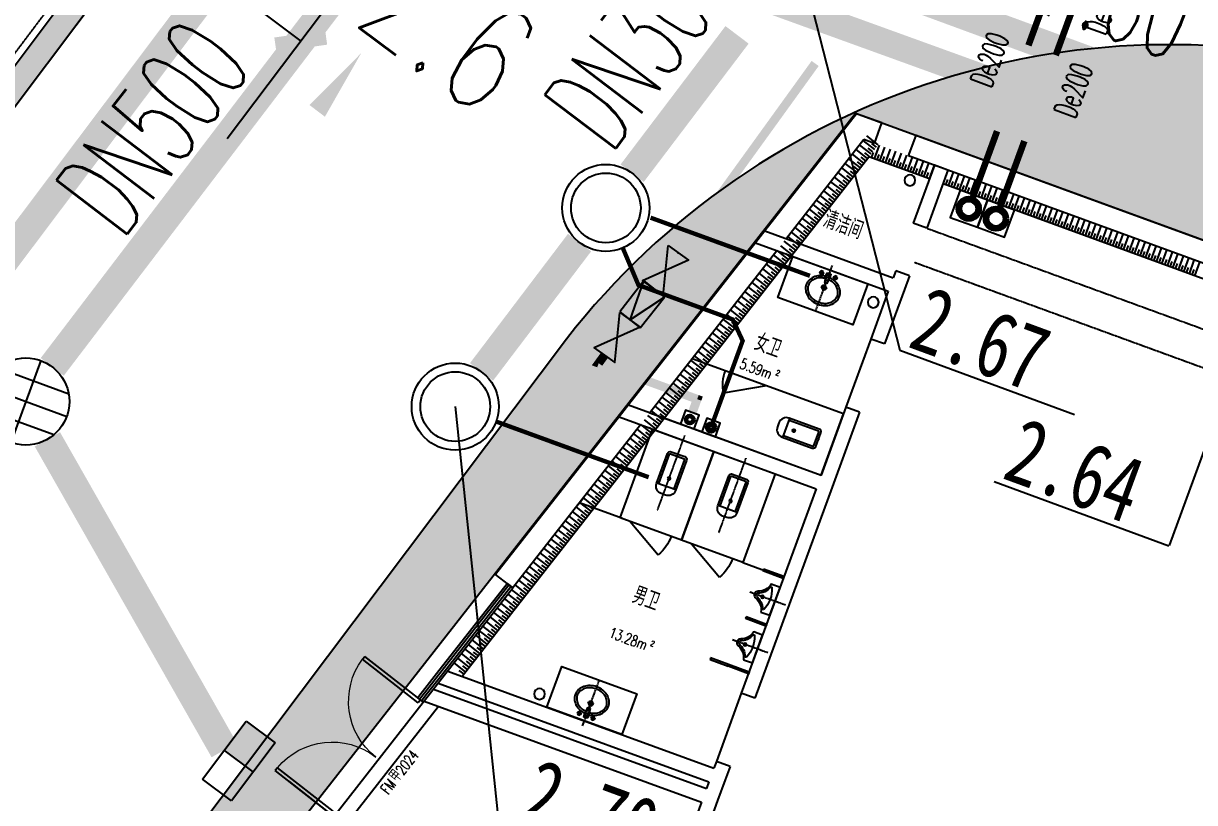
# Model space of a CAD drawing. Extents: x -111898 to 889894, y -2 to 1194865.
# Drawn here: x 507336 to 523471, y 862792 to 873535 of the extents above; entities that cross this region are included whole.
import ezdxf

# ---------------------------------------------------------------- set-up
doc = ezdxf.new("R2010")
doc.units = 0
doc.header["$LTSCALE"] = 10
doc.header["$MEASUREMENT"] = 0
for name, pattern in [('10平面$0$10平面$1$DOTE', [2.42, 2, -0.2, 0.02, -0.2]), ('10平面$0$DASH', [0.35, 0.25, -0.1]), ('10平面$0$DOTE', [2.42, 2, -0.2, 0.02, -0.2]), ('10平面$1$DOTE', [2.42, 2, -0.2, 0.02, -0.2]), ('DASH', [0.35, 0.25, -0.1])]:
    doc.linetypes.add(name, pattern=pattern)
doc.layers.get('Defpoints').update_dxf_attribs({"color": 210})
for name, color, linetype in [('0-WALL', 252, 'Continuous'), ('1-单体污水', 50, 'Continuous'), ('10平面$0$10平面$0$WINDOW_TEXT', 7, 'Continuous'), ('10平面$0$10平面$1$A-AXIS-DOTE', 14, '10平面$0$10平面$1$DOTE'), ('10平面$0$99平面图例外参$0$A-HATCH-2', 251, 'Continuous'), ('10平面$0$A-AXIS-DOTE', 8, '10平面$0$DOTE'), ('10平面$0$A-LIN-V', 9, 'Continuous'), ('10平面$0$A-WC', 223, 'Continuous'), ('10平面$1$A-AXIS-DOTE', 14, '10平面$1$DOTE'), ('DIM_雨水', 4, 'Continuous'), ('FM_ZF给水', 3, 'Continuous'), ('GPS-ZF废水', 31, 'Continuous'), ('Gps-ZF雨水', 4, 'TG_Y'), ('TEXT_污水', 2, 'Continuous'), ('TEXT_雨水', 4, 'Continuous'), ('TWT_雨水口', 4, 'Continuous'), ('WALL', 252, 'Continuous'), ('WELL_污水', 2, 'Continuous'), ('WELL_雨水', 4, 'Continuous'), ('污水标高', 2, 'Continuous')]:
    doc.layers.add(name, color=color, linetype=linetype)
for name, color, linetype, lineweight in [('GPS-ZF污水', 2, 'TG_W', 60), ('GPS-ZF消防', 1, 'TG_X', 60), ('GPS-ZF给水', 3, 'TG_J', 60), ('LG-ZF污水', 2, 'Continuous', 60), ('LG-ZF给水', 3, 'Continuous', 60), ('LG-ZF雨水', 4, 'Continuous', 60)]:
    doc.layers.add(name, color=color, linetype=linetype, lineweight=lineweight)
doc.styles.add('-宋体', font='', dxfattribs={"width": 0.75})
doc.styles.add('10平面$0$10平面$0$_TCH_WINDOW', font='SIMPLEX', dxfattribs={"height": 3.5, "bigfont": 'GBCBIG'})
doc.styles.add('10平面$0$_TCH_SPACE', font='SIMPLEX', dxfattribs={"height": 5, "bigfont": 'GBCBIG'})
doc.styles.add('_TCH_DIM_T3', font='SIMPLEX', dxfattribs={"width": 0.705882, "bigfont": 'GBCBIG'})
doc.styles.add('_TWT_PIPEDN', font='SIMPLEX', dxfattribs={"width": 0.6, "height": 3, "bigfont": 'HZTXT'})
doc.styles.add('TG_LINETYPE', font='SIMPLEX', dxfattribs={"width": 0.8, "height": 3.5, "bigfont": 'HZTXT'})
doc.styles.get('-宋体').set_extended_font_data('SimSun')
doc.linetypes.add('TG_J', pattern='A,2,-0.3,["J",TG_LINETYPE,S=0.1,R=0,X=-0.23,Y=-0.15],0', length=2.3)
doc.linetypes.add('TG_W', pattern='A,2,-0.3,["W",TG_LINETYPE,S=0.1,R=0,X=-0.23,Y=-0.15],0', length=2.3)
doc.linetypes.add('TG_WX', pattern='A,3,-0.6,["WX",TG_LINETYPE,S=0.1,R=0,X=-0.52,Y=-0.15],0', length=3.6)
doc.linetypes.add('TG_X', pattern='A,5,-0.3,["X",TG_LINETYPE,S=0.1,R=0,X=-0.23,Y=-0.15],0', length=5.3)
doc.linetypes.add('TG_Y', pattern='A,2,-0.3,["Y",TG_LINETYPE,S=0.1,R=0,X=-0.25,Y=-0.15],0', length=2.3)
doc.dimstyles.new('_TCH_ARCH&&500', dxfattribs={"dimtxt": 1487.5, "dimasz": 500, "dimexe": 500, "dimexo": 500, "dimgap": 631.25, "dimtad": 1, "dimdec": 1, "dimlfac": 0.001, "dimzin": 0, "dimdsep": 46, "dimtxsty": '_TCH_DIM_T3', "dimblk": 'ARCHTICK', "dimcen": 0.09, "dimclrt": 7, "dimazin": 2, "dimtfac": 1, "dimtdec": 1, "dimtix": 1, "dimtmove": 2, "dimatfit": 3, "dimfxl": 0, "dimtolj": 1, "dimtzin": 0, "dimarcsym": 0})

# ---------------------------------------------------------------- blocks, each defined once
blk = doc.blocks.new('10平面$0$厕卫')
at = {"layer": '10平面$0$A-AXIS-DOTE', "linetype": '10平面$0$DASH'}
blk.add_line((50, -823), (50, 272), dxfattribs=at)
at = {"layer": '10平面$0$A-WC'}
for p, q in [((-60, -40), (-60, -470)), ((150, -30), (-50, -30)), ((160, -470), (160, -40)), ((190, -470), (-90, -470)), ((350, -1097), (-170, -1397))]:
    blk.add_line(p, q, dxfattribs=at)
blk.add_lwpolyline([(-400, 203), (-400, -1097), (500, -1097), (500, 203)], close=True, dxfattribs=at)
blk.add_lwpolyline([(190, -40, 0.414214), (150, 0), (-50, 0, 0.414214), (-90, -40), (-90, -480, 0.414214), (20, -590), (80, -590, 0.414214), (190, -480)], format="xyb", close=True, dxfattribs=at)
blk.add_circle((50, -359), 20, dxfattribs=at)
for centre, radius, start, end in [((-50, -40), 10, 90, 180), ((150, -40), 10, 0, 90), ((350, -1097), 600, 180, 209.9999)]:
    blk.add_arc(centre, radius, start, end, dxfattribs=at)
for p in [(50, 0), (50, -359)]:
    blk.add_point(p, dxfattribs=at)
blk = doc.blocks.new('10平面$0$$lvtry$00000224')
at = {"color": 0}
for p, q in [((-363, 0), (-363, -300)), ((-338, 0), (-363, 0)), ((-338, 0), (-338, -300)), ((337, 0), (337, -300)), ((362, 0), (337, 0)), ((362, 0), (362, -300)), ((-338, -300), (-363, -300)), ((362, -300), (337, -300))]:
    blk.add_line(p, q, dxfattribs=at)
at = {"color": 0, "elevation": 0}
blk.add_lwpolyline([(-205, -131), (-205, 0), (205, 0), (205, -131, 0.268068), (51, -263, -0.317765), (0, -300, -0.317765), (-51, -263, 0.268068)], format="xyb", close=True, dxfattribs=at)
at = {"color": 0}
blk.add_circle((0, -182, 0), 20, dxfattribs=at)
for centre, radius, start, end in [((-152, -115, 0), 10, 114.1084, 248.1394), ((5, -466, 0), 395, 66.6675, 114.1084), ((-243, -341, 0), 233, 19.2639, 68.1394), ((243, -341, 0), 233, 110.4941, 160.7361), ((158, -113, 0), 10, 290.4941, 66.6675), ((0, -256, 0), 24, 199.2639, 269.4998), ((0, -256, 0), 24, 270.5002, 340.7361)]:
    blk.add_arc(centre, radius, start, end, dxfattribs=at)
blk.add_point((0, -182, 0), dxfattribs=at)
at = {"layer": '10平面$1$A-AXIS-DOTE'}
blk.add_lwpolyline([(0, 153), (0, -367)], dxfattribs=at)
blk = doc.blocks.new('10平面$0$小便器')
at = {"layer": '10平面$0$A-WC', "xscale": -1, "rotation": 89.99999999999999}
blk.add_blockref('10平面$0$$lvtry$00000224', (2044606, 1695654), dxfattribs=at)
blk = doc.blocks.new('10平面$0$45345')
at = {"layer": '10平面$0$A-WC'}
h = blk.add_hatch(dxfattribs=at)
h.set_pattern_fill('ANSI31', color=256, scale=10)
h.set_pattern_definition([(30, (40598742844.535, 3385776346.45), (-7.9375, 13.74815), [])])
edge = h.paths.add_edge_path()
edge.add_arc((40598742441.347763, 3385774511.717568), 50, 0, 360)
blk.add_circle((40598742441.347763, 3385774511.717568), 50, dxfattribs=at)
blk = doc.blocks.new('10平面$0$343243')
at = {"layer": '10平面$0$10平面$1$A-AXIS-DOTE'}
blk.add_lwpolyline([(-137039, 783550), (-137039, 784210)], dxfattribs=at)
at = {"layer": '10平面$0$A-WC'}
for p, q in [((-137084, 783875), (-136994, 783875)), ((-137071, 783707), (-137056, 783814)), ((-137064, 783668), (-137056, 783814)), ((-137056, 783814), (-137022, 783814)), ((-137056, 783804), (-137022, 783804)), ((-137039, 783830), (-137039, 783920)), ((-137014, 783668), (-137022, 783814)), ((-137008, 783707), (-137022, 783814)), ((-137176, 783694), (-137103, 783694)), ((-137139, 783657), (-137139, 783731)), ((-137064, 783668), (-137071, 783707)), ((-137064, 783668), (-137014, 783668)), ((-137063, 783687), (-137015, 783687)), ((-137014, 783668), (-137008, 783707)), ((-136976, 783694), (-136903, 783694)), ((-136939, 783657), (-136939, 783731))]:
    blk.add_line(p, q, dxfattribs=at)
for points in [[(-137069, 783721, -0.055034), (-137132, 783735, -0.088849), (-137208, 783776, -0.104988), (-137263, 783843, -0.12017), (-137282, 783920, -0.12017), (-137263, 783997, -0.104988), (-137208, 784064, -0.088849), (-137132, 784105, -0.080052), (-137039, 784120, -0.080052)], [(-137065, 783751, -0.056066), (-137123, 783763, -0.088849), (-137190, 783800, -0.104988), (-137237, 783857, -0.12017), (-137252, 783920, -0.12017), (-137237, 783983, -0.104988), (-137190, 784040, -0.088849), (-137123, 784077, -0.080052), (-137039, 784090, -0.080052)], [(-137039, 784120, -0.080052), (-136946, 784105, -0.088849), (-136870, 784064, -0.104988), (-136815, 783997, -0.12017), (-136796, 783920, -0.12017), (-136815, 783843, -0.104988), (-136870, 783776, -0.088849), (-136946, 783735, -0.055034), (-137010, 783721, -0.080052)], [(-137039, 784090, -0.080052), (-136956, 784077, -0.088849), (-136889, 784040, -0.104988), (-136842, 783983, -0.12017), (-136826, 783920, -0.12017), (-136842, 783857, -0.104988), (-136889, 783800, -0.088849), (-136956, 783763, -0.056066), (-137014, 783751, -0.080052)]]:
    blk.add_lwpolyline(points, format="xyb", dxfattribs=at)
for centre, radius in [((-137039, 783875), 30), ((-137039, 783875), 20), ((-137139, 783694), 25), ((-137139, 783694), 15), ((-136939, 783694), 25), ((-136939, 783694), 15)]:
    blk.add_circle(centre, radius, dxfattribs=at)
for centre, start, end in [((-137040, 783695), 80.5252, 279.4748), ((-137038, 783695), 260.5252, 99.4748)]:
    blk.add_arc(centre, 7.19, start, end, dxfattribs=at)
blk = doc.blocks.new('10平面$0$10平面$0$$DorLib2D$00000002')
for p, q in [((-0.5, 0), (-0.5, 0.4875)), ((-0.475, 0.4875), (-0.5, 0.4875)), ((-0.475, 0), (-0.475, 0.4875)), ((0.475, 0), (0.475, 0.4875)), ((0.475, 0.4875), (0.5, 0.4875)), ((0.5, 0), (0.5, 0.4875)), ((-0.5, 0), (-0.475, 0)), ((0.5, 0), (0.475, 0))]:
    blk.add_line(p, q)
at = {"lineweight": 13}
for centre, start, end in [((-0.4875, 0), 0, 88.53072), ((0.4875, 0), 91.46928, 180)]:
    blk.add_arc(centre, 0.4875, start, end, dxfattribs=at)
blk = doc.blocks.new('10平面$0$99平面图例外参$0$$LinePat$填挖边坡')
at = {"color": 0}
for p, q in [((0, 0), (0, -1500)), ((300, 0), (300, -600))]:
    blk.add_line(p, q, dxfattribs=at)
at = {"layer": 'Defpoints', "color": 0}
blk.add_point((600, 0), dxfattribs=at)
blk = doc.blocks.new('$TWTSYS$00000376')
for radius in [0.5, 0.4]:
    blk.add_circle((0, 0, 0), radius)
blk = doc.blocks.new('$VALVE$00000295')
blk.add_lwpolyline([(-125.2, 72.3), (-125.2, -72.3), (125.2, 72.3), (125.2, -72.3), (-125.2, 72.3)])
for p in [(-125.2, 0), (125.2, 0)]:
    blk.add_point(p)
blk = doc.blocks.new('$VALVE$00000752')
for p, q in [((-112.5, 75), (112.5, 75)), ((112.5, 75), (112.5, -75)), ((112.5, -75), (-112.5, -75))]:
    blk.add_line(p, q)
blk.add_lwpolyline([(-112.5, -75), (112.5, 0), (-112.5, 75)], close=True)
for p in [(-112.5, 0), (112.5, 0)]:
    blk.add_point(p)
blk.add_solid([(-112.5, 75), (112.5, 0), (-112.5, -75)])
blk = doc.blocks.new('_ArchTick')
at = {"color": 0, "linetype": 'ByBlock', "const_width": 0.4}
blk.add_lwpolyline([(-0.5, -0.5), (0.5, 0.5)], dxfattribs=at)
blk = doc.blocks.new('*D8432')
at = {"layer": 'Defpoints', "color": 0, "transparency": 16777216}
for p in [(511157, 873291), (507761, 873112), (509845, 871546)]:
    blk.add_point(p, dxfattribs=at)
at = {"layer": '污水标高', "color": 0, "lineweight": -2, "transparency": 16777216}
for p, q in [((508061, 873512), (509373, 875257)), ((509073, 874858), (511157, 873291)), ((510145, 871946), (511457, 873691))]:
    blk.add_line(p, q, dxfattribs=at)
at = {"layer": '污水标高', "color": 0, "lineweight": -2, "transparency": 16777216, "xscale": 500, "yscale": 500, "zscale": 500}
for p, rotation in [((509073, 874858), 143.0697200222536), ((511157, 873291), 323.0697200222536)]:
    blk.add_blockref('_ArchTick', p, dxfattribs=dict(at, rotation=rotation))
at = {"layer": '污水标高', "color": 7, "transparency": 16777216, "insert": (513202, 873474), "char_height": 1487.5, "attachment_point": 5, "rotation": 323.0697, "style": '_TCH_DIM_T3'}
blk.add_mtext('\\A1;2.6', dxfattribs=at)
blk = doc.blocks.new('$TwtSys$00000424')
for p, q in [((-500, 250), (500, 250)), ((-500, -250), (-500, 250)), ((0, -250), (0, 250)), ((500, 250), (500, -250)), ((500, -250), (-500, -250))]:
    blk.add_line(p, q)
blk.add_solid([(0, 250), (500, 250), (0, -250), (500, -250)])
blk = doc.blocks.new('$TWTSYS$00000375')
for p, q in [((0, 0.5, 0), (0, -0.5, 0)), ((0.433, 0.25, 0), (-0.433, 0.25, 0)), ((-0.5, 0, 0), (0.5, 0, 0)), ((0.433, -0.25, 0), (-0.433, -0.25, 0))]:
    blk.add_line(p, q)
blk.add_circle((0, 0, 0), 0.5)

msp = doc.modelspace()

# ---------------------------------------------------------------- hatches: boundary and pattern name
at = {"layer": '0-WALL'}
h = msp.add_hatch(dxfattribs=at)
h.set_pattern_fill('草坪或沼泽', color=8, scale=400, angle=-0.200257)
h.set_pattern_definition([(359.79974, (-824318.4, 704905.5), (1605.5824, 1594.398), [240, -48, 64, -48, 240, -960]), (359.79974, (-824398.3, 704953.8), (1605.5824, 1594.398), [160, -120, 240, -120, 160, -800]), (359.79974, (-823836, 705591.9), (1605.5824, 1594.398), [200, -80, 200, -1120]), (359.79974, (-824634.9, 705914.7), (1605.5824, 1594.398), [80, -160, 80, -1280]), (89.79974, (-824474.9, 705914.1), (-1594.398, 1605.5824), [144, -1456]), (89.79974, (-823998.3, 704952.4), (-1594.398, 1605.5824), [160, -1440]), (89.79974, (-823596, 705591), (-1594.398, 1605.5824), [160, -1440]), (44.79974, (-823790.3, 704935.7), (5.5922, 1599.9902), [160, -2102.7417]), (134.79974, (-824206.3, 704937.2), (-1599.9902, 5.5922), [160, -2102.7417]), (63.23469, (-823838.3, 704943.9), (5.5922, 1599.99023), [160, -3417.7088]), (75.7635, (-823918.27, 704952.15), (5.59221, 1599.99023), [160, -6436.969]), (75.7635, (-823516.03, 705590.75), (5.59221, 1599.99023), [128, -6468.969]), (75.7635, (-824442.9, 705914), (5.59221, 1599.99023), [112, -6484.969]), (103.835987, (-824078.27, 704952.7), (5.59221, 1599.99023), [160, -6436.969]), (103.835987, (-823676.03, 705591.3), (5.59221, 1599.99023), [128, -6468.969]), (103.835987, (-824506.9, 705914.2), (5.59221, 1599.99023), [112, -6484.969]), (116.364795, (-824158.3, 704945), (5.5922, 1599.99023), [160, -3417.7069])])
edge = h.paths.add_edge_path()
edge.add_line((741503.08, 933538.38), (741712.87, 934018.57))
edge.add_line((741712.87, 934018.57), (745060.96, 941812.89))
edge.add_line((745060.96, 941812.89), (766890.86, 1001849.76))
edge.add_line((766890.86, 1001849.76), (760346.98, 1016169.02))
edge.add_line((760346.98, 1016169.02), (737579.78, 1026362.54))
edge.add_line((737579.78, 1026362.54), (720756.11, 1037729.77))
edge.add_line((720756.11, 1037729.77), (653654.65, 1067773.01))
edge.add_line((653654.65, 1067773.01), (467795.25, 820503.81))
edge.add_line((467795.25, 820503.81), (468143.58, 820404.89))
edge.add_line((468143.58, 820404.89), (647181.92, 1058601.18))
edge.add_line((647181.92, 1058601.18), (648464.56, 1058132.56))
edge.add_line((648464.56, 1058132.56), (650350.23, 1063296.8))
edge.add_line((650350.23, 1063296.8), (720796.15, 1037558.69))
edge.add_line((720796.15, 1037558.69), (718909.6, 1032395.07))
edge.add_line((718909.6, 1032395.07), (725484.49, 1029992.9))
edge.add_line((725484.49, 1029992.9), (726513.26, 1032808.65))
edge.add_line((726513.26, 1032808.65), (729331.07, 1031779.14))
edge.add_line((729331.07, 1031779.14), (728302.36, 1028963.46))
edge.add_line((728302.36, 1028963.46), (747084.56, 1022101.19))
edge.add_line((747084.56, 1022101.19), (755217.14, 1018452.95))
edge.add_arc((743028.5, 1006160.87), 17310.64, -14.619994, 45.242091, ccw=False)
edge.add_line((759778.64, 1001791.54), (760685.99, 1001458.08))
edge.add_line((760685.99, 1001458.08), (765094.65, 999847.31))
edge.add_line((765094.65, 999847.31), (740941.69, 933744.02))
edge.add_line((740941.69, 933744.02), (741503.08, 933538.38))
h = msp.add_hatch(dxfattribs=at)
h.set_pattern_fill('草坪或沼泽', color=8, scale=400, angle=-0.200257)
h.set_pattern_definition([(359.79974, (-824318.4, 704905.5), (1605.5824, 1594.398), [240, -48, 64, -48, 240, -960]), (359.79974, (-824398.3, 704953.8), (1605.5824, 1594.398), [160, -120, 240, -120, 160, -800]), (359.79974, (-823836, 705591.9), (1605.5824, 1594.398), [200, -80, 200, -1120]), (359.79974, (-824634.9, 705914.7), (1605.5824, 1594.398), [80, -160, 80, -1280]), (89.79974, (-824474.9, 705914.1), (-1594.398, 1605.5824), [144, -1456]), (89.79974, (-823998.3, 704952.4), (-1594.398, 1605.5824), [160, -1440]), (89.79974, (-823596, 705591), (-1594.398, 1605.5824), [160, -1440]), (44.79974, (-823790.3, 704935.7), (5.5922, 1599.9902), [160, -2102.7417]), (134.79974, (-824206.3, 704937.2), (-1599.9902, 5.5922), [160, -2102.7417]), (63.23469, (-823838.3, 704943.9), (5.5922, 1599.99023), [160, -3417.7088]), (75.7635, (-823918.27, 704952.15), (5.59221, 1599.99023), [160, -6436.969]), (75.7635, (-823516.03, 705590.75), (5.59221, 1599.99023), [128, -6468.969]), (75.7635, (-824442.9, 705914), (5.59221, 1599.99023), [112, -6484.969]), (103.835987, (-824078.27, 704952.7), (5.59221, 1599.99023), [160, -6436.969]), (103.835987, (-823676.03, 705591.3), (5.59221, 1599.99023), [128, -6468.969]), (103.835987, (-824506.9, 705914.2), (5.59221, 1599.99023), [112, -6484.969]), (116.364795, (-824158.3, 704945), (5.5922, 1599.99023), [160, -3417.7069])])
edge = h.paths.add_edge_path()
edge.add_line((481602.82, 821580.08), (483786.52, 827556.92))
edge.add_line((483786.52, 827556.92), (518798.61, 872295.32))
edge.add_line((518798.61, 872295.32), (549575.85, 861050.56))
edge.add_arc((546758.03, 862080.06), 3000, -20.069895, 67.412854)
edge.add_line((547910.29, 864849.95), (526186.22, 872786.84))
edge.add_arc((523125.16, 862708.1), 10533.33, 73.105702, 142.068996)
edge.add_line((514816.98, 869183.07), (499440.78, 848728.63))
edge.add_line((499440.78, 848728.63), (479588.08, 822316.18))
edge.add_line((479588.08, 822316.18), (481602.82, 821580.08))
at = {"layer": '1-单体污水'}
for points in [[(515809.05, 869927.46), (515781.41, 869915.8), (515786.49, 869903.76)], [(515809.05, 869927.46), (515798.75, 869899.28), (515786.49, 869903.76)], [(517107.96, 869452.89), (517118.25, 869481.07), (517129.92, 869476.8)], [(517107.96, 869452.89), (517135.16, 869465.53), (517129.92, 869476.8)], [(517244.85, 869158.38), (517272.05, 869171.03), (517277.29, 869159.76)], [(517244.85, 869158.38), (517273.03, 869148.09), (517277.29, 869159.76)]]:
    msp.add_hatch(color=256, dxfattribs=at).paths.add_polyline_path(points)
at = {"layer": 'GPS-ZF给水'}
for points in [[(515261.55, 868849.91), (515212.89, 868885.02), (515166.51, 868820.75)], [(515261.55, 868849.91), (515240.95, 868793.55), (515166.51, 868820.75)], [(516618.8, 868354.02), (516639.39, 868410.38), (516695.74, 868389.79)], [(516618.8, 868354.02), (516675.15, 868333.43), (516695.74, 868389.79)]]:
    msp.add_hatch(color=256, dxfattribs=at).paths.add_polyline_path(points)

# ---------------------------------------------------------------- linework, layer by layer
at = {"layer": '0-WALL'}
for p, q in [((653654.65, 1067773.01), (467795.25, 820503.81)), ((468143.58, 820404.89), (647181.92, 1058601.18))]:
    msp.add_line(p, q, dxfattribs=at)
at = {"layer": '0-WALL', "linetype": 'DASH'}
msp.add_lwpolyline([(691169.23, 794306.34), (668734.97, 732903.21), (608210.59, 746793.26), (522935.58, 772029.4), (447513.25, 793685.43), (610827.31, 1010971.63), (619524.76, 1022410.95), (653622.57, 1067896.93), (720804.9, 1037817.49), (737628.57, 1026450.26), (755441.56, 1018474.88), (760422.26, 1016244.88), (766998.88, 1001853.99), (745065.93, 941822.97), (741509.38, 933544.93)], dxfattribs=at)
at = {"layer": '0-WALL'}
msp.add_lwpolyline([(481602.82, 821580.08), (483786.52, 827556.92), (518798.61, 872295.32), (549575.85, 861050.56, 0.40140327), (547910.29, 864849.95), (526186.22, 872786.84, 0.31033266), (514816.98, 869183.07), (499440.78, 848728.63), (479588.08, 822316.18)], format="xyb", close=True, dxfattribs=at)
at = {"layer": '1-单体污水', "const_width": 60}
for points in [[(518171.19, 870054.56), (515976.52, 870856.4)], [(515593.52, 870438.33), (515809.05, 869927.46)], [(515809.05, 869927.46), (517107.96, 869452.89)], [(517107.96, 869452.89), (517244.85, 869158.38)], [(516827.77, 868016.83), (517244.85, 869158.38)], [(515949.91, 867278.24), (513848.72, 868045.93)]]:
    msp.add_lwpolyline(points, dxfattribs=at)
at = {"layer": '10平面$0$A-LIN-V', "color": 8}
for p, q in [((513379, 864533.84), (518983.64, 871695.44)), ((519817.2, 871390.89), (518983.64, 871695.44)), ((532070.95, 866913.86), (520005.05, 871322.26))]:
    msp.add_line(p, q, dxfattribs=at)
at = {"layer": 'Defpoints', "color": 7}
for points in [[(520615.58, 871099.2), (520239.87, 871236.47), (520102.6, 870860.76), (520478.31, 870723.49)], [(520991.29, 870961.93), (520615.58, 871099.2), (520478.31, 870723.49), (520854.02, 870586.22)], [(516387.6, 868012.63), (516575.46, 867944), (516644.09, 868131.85), (516456.24, 868200.49)], [(516680.65, 867905.56), (516868.51, 867836.93), (516937.14, 868024.78), (516749.29, 868093.42)]]:
    msp.add_lwpolyline(points, close=True, dxfattribs=at)
at = {"layer": 'DIM_雨水'}
msp.add_lwpolyline([(510141.72, 870696.53, 0, 0, 0), (511989.12, 873124.52, 0, 266.67, 0), (511383.6, 872328.69, 0, 0, 0)], format="xyseb", dxfattribs=at)
at = {"layer": 'GPS-ZF废水', "const_width": 360}
msp.add_lwpolyline([(509281.05, 876874.55), (526312.36, 870703.31)], dxfattribs=at)
at = {"layer": 'GPS-ZF污水', "ltscale": 0.1, "const_width": 400}
for points in [[(518574.2, 874283.2), (524577.41, 872074.42)], [(515722.6, 871469.41), (517167.58, 873376.87)], [(513647.46, 868730.1), (514997.99, 870512.88)]]:
    msp.add_lwpolyline(points, dxfattribs=at)
at = {"layer": 'GPS-ZF消防', "linetype": 'TG_WX', "ltscale": 0.1, "const_width": 400}
msp.add_lwpolyline([(480552.68, 834979.92), (511073.01, 875584.48)], dxfattribs=at)
at = {"layer": 'GPS-ZF给水', "ltscale": 0.1, "const_width": 120}
for points in [[(518243.58, 872982.55), (516358.61, 870370.27)], [(516006.98, 869882.97), (515692.97, 869447.79)], [(515341.34, 868960.49), (515261.55, 868849.91)], [(515261.55, 868849.91), (516618.8, 868354.02)], [(516550.16, 868166.17), (516618.8, 868354.02)]]:
    msp.add_lwpolyline(points, dxfattribs=at)
at = {"layer": 'Gps-ZF雨水', "ltscale": 0.1}
for points, const_width in [([(507733.45, 868799.37), (512506.94, 875066.17)], 400), ([(521182.02, 873232.35), (521858.56, 875084.05)], 90), ([(521558.1, 873096.08), (522234.26, 874946.78)], 90), ([(520410.57, 871120.87), (520749.62, 872048.87)], 90), ([(520786.28, 870983.6), (521125.7, 871912.6)], 90), ([(510102.59, 863515.85), (507666.44, 867800.48)], 400)]:
    msp.add_lwpolyline(points, dxfattribs=dict(at, const_width=const_width))
at = {"layer": 'LG-ZF污水'}
for radius in [55, 40]:
    msp.add_circle((516808.9, 867965.17), radius, dxfattribs=at)
at = {"layer": 'LG-ZF给水'}
msp.add_circle((516515.85, 868072.24), 50, dxfattribs=at)
at = {"layer": 'LG-ZF雨水'}
for centre, radius in [((520359.09, 870979.98), 150), ((520359.09, 870979.98), 120), ((520734.8, 870842.71), 150), ((520734.8, 870842.71), 120)]:
    msp.add_circle(centre, radius, dxfattribs=at)
at = {"layer": 'WALL', "color": 8}
for p, q in [((518813.87, 872289.8), (517550.37, 870675.3)), ((519163.64, 872162.01), (518813.87, 872289.8)), ((518915.73, 871933.19), (517846.61, 870567.07)), ((519060.69, 871880.22), (518915.73, 871933.19)), ((532950.74, 867124.75), (519633.28, 871990.42)), ((532566.01, 866945.92), (519530.33, 871708.64)), ((519885.82, 871578.7), (519594.12, 870780.32)), ((520073.67, 871510.07), (519885.82, 871578.7)), ((520073.67, 871510.07), (519781.97, 870711.68)), ((517550.37, 870675.3), (517420.78, 870509.72)), ((517550.37, 870675.3), (519319.58, 870028.9)), ((517420.78, 870509.72), (515671.37, 868274.32)), ((517420.78, 870509.72), (519250.95, 869841.05)), ((517717.02, 870401.48), (515967.61, 868166.08)), ((519353.9, 870122.83), (519319.58, 870028.9)), ((519541.75, 870054.19), (519473.12, 869866.34)), ((519250.95, 869841.05), (519010.73, 869183.56)), ((519473.12, 869866.34), (519198.58, 869114.92)), ((519010.73, 869183.56), (518667.55, 868244.28)), ((517566.4, 868540.14), (516975.38, 868436.67)), ((515671.37, 868274.32), (515541.78, 868108.73)), ((515671.37, 868274.32), (518324.38, 867305.01)), ((518667.55, 868244.28), (518324.38, 867305.01)), ((515541.78, 868108.73), (513841.82, 865936.52)), ((515541.78, 868108.73), (518255.75, 867117.16)), ((517799.25, 867827.15), (517895.19, 868089.74)), ((518288.46, 867914.11), (517884.9, 868061.56)), ((518855.41, 868175.65), (518477.92, 867142.45)), ((515838.02, 868000.5), (514078.07, 865751.63)), ((518225.93, 867713.84), (518294.42, 867901.29)), ((517809.55, 867855.32), (518213.11, 867707.88)), ((518255.75, 867117.16), (517226.23, 864299.34)), ((518477.92, 867142.45), (517414.08, 864230.7)), ((514975.45, 866898.29), (515048.32, 866991.41)), ((515589.39, 866707.28), (514995.71, 866924.19)), ((517246.06, 866102.01), (517809.62, 865896.1)), ((514078.07, 865751.63), (513841.82, 865936.52)), ((513027.96, 864572.06), (513999.32, 865813.26)), ((513054.21, 864551.52), (514025.57, 865792.71)), ((513080.46, 864530.98), (514051.82, 865772.17)), ((513999.32, 865813.26), (514078.07, 865751.63)), ((513106.71, 864510.43), (514078.07, 865751.63)), ((516797.07, 864767.55), (516795.35, 864762.85)), ((516795.35, 864762.85), (517043.11, 864672.33)), ((516800.5, 864776.94), (516797.07, 864767.55)), ((516803.93, 864786.33), (516800.5, 864776.94)), ((517051.69, 864695.81), (516803.93, 864786.33)), ((512833.58, 864323.68), (513027.96, 864572.06)), ((512859.83, 864303.14), (513054.21, 864551.52)), ((512886.09, 864282.6), (513080.46, 864530.98)), ((512912.34, 864262.05), (513106.71, 864510.43)), ((513181.51, 864606), (516848.74, 863266.14)), ((512766.7, 864238.23), (512833.58, 864323.68)), ((512987.13, 864357.62), (516745.79, 862984.36)), ((513051.92, 864440.41), (516780.1, 863078.29)), ((511612.53, 862601.17), (512845.14, 864176.19)), ((512792.96, 864217.68), (512859.83, 864303.14)), ((512819.21, 864197.14), (512886.09, 864282.6)), ((512845.46, 864176.6), (512912.34, 864262.05)), ((512857.54, 864192.04), (516677.15, 862796.5)), ((517226.23, 864299.34), (516883.06, 863360.07)), ((511770.03, 862477.91), (513055.04, 864119.88)), ((516883.06, 863360.07), (516848.74, 863266.14)), ((517070.91, 863291.43), (517002.28, 863103.58)), ((510998.14, 863082.66), (511770.36, 862478.33)), ((516780.1, 863078.29), (516745.79, 862984.36)), ((517002.28, 863103.58), (516899.32, 862821.8)), ((516677.15, 862796.5), (508286.58, 839831.29)), ((516899.32, 862821.8), (508474.44, 839762.66))]:
    msp.add_line(p, q, dxfattribs=at)
at = {"layer": 'WALL', "color": 8, "linetype": '10平面$0$DASH'}
for p, q in [((519781.97, 870711.68), (669314.13, 816078.59)), ((519610.39, 870242.05), (669142.54, 815608.96))]:
    msp.add_line(p, q, dxfattribs=at)
at = {"layer": 'WALL', "color": 8}
for points in [[(519060.69, 871880.22), (519163.64, 872162.01)], [(519530.33, 871708.64), (519633.28, 871990.42)], [(519781.97, 870711.68), (519594.12, 870780.32)], [(517935.97, 870321.49), (518969.17, 869944), (518763.26, 869380.43), (517730.06, 869757.92), (517935.97, 870321.49)], [(519541.75, 870054.19), (519353.9, 870122.83)], [(519198.58, 869114.92), (519010.73, 869183.56)], [(518855.41, 868175.65), (518667.55, 868244.28)], [(515580.72, 863729.42), (514547.52, 864106.91), (514753.43, 864670.48), (515786.62, 864292.99), (515580.72, 863729.42)], [(512766.7, 864238.23), (512845.46, 864176.6)], [(517414.08, 864230.7), (517226.23, 864299.34)], [(517070.91, 863291.43), (516883.06, 863360.07)]]:
    msp.add_lwpolyline(points, dxfattribs=at)
msp.add_lwpolyline([(518633.24, 868150.36), (516550.75, 868911.21), (515967.61, 868166.08), (518324.38, 867305.01)], close=True, dxfattribs=at)
msp.add_lwpolyline([(518202.82, 867679.7, 0.41421356), (518254.11, 867703.54), (518322.6, 867890.99, 0.41421356), (518298.75, 867942.29), (517885.8, 868093.17, 0.41421356), (517744.73, 868027.6), (517724.29, 867971.65, 0.41421356), (517789.86, 867830.58)], format="xyb", close=True, dxfattribs=at)
msp.add_circle((517951.52, 867920.33), 20, dxfattribs=at)
for centre, radius, start, end in [((517566.4, 868540.14), 600, 159.929621, 189.92955), ((518285.03, 867904.72), 10, 339.929621, 69.929866), ((518216.54, 867717.27), 10, 249.929866, 339.929621)]:
    msp.add_arc(centre, radius, start, end, dxfattribs=at)
for p in [(517951.52, 867920.33), (518288.36, 867797.27)]:
    msp.add_point(p, dxfattribs=at)
at = {"layer": '污水标高', "color": 2}
for p, q in [((518011.11, 874490.38), (519410.09, 869028.05)), ((525140.5, 871867.24), (523119.73, 866336.34)), ((519410.09, 869028.05), (521818.48, 868141.92)), ((513285.16, 868251.83), (513877.57, 862571.05)), ((520709.34, 867217), (523117.74, 866330.87))]:
    msp.add_line(p, q, dxfattribs=at)

# ---------------------------------------------------------------- block references
at = {"layer": '10平面$0$99平面图例外参$0$A-HATCH-2', "color": 8, "yscale": 0.1333333333333333, "zscale": 0.1333333333333333}
for p, xscale, rotation in [((519063.79, 871797.86), 0.1336816803580045, 231.9534248527315), ((519113.22, 871861.03), 0.1336816803580045, 231.9534248527315), ((518964.93, 871671.53), 0.1336816803580045, 231.9534248527315), ((519014.36, 871734.7), 0.1336816803580045, 231.9534248527315), ((519059.42, 871667.76), 0.1344628163811462, 159.9297114336385), ((519135.2, 871640.07), 0.1344628163811462, 159.9297114336385), ((519210.97, 871612.39), 0.1344628163811462, 159.9297114336385), ((519286.75, 871584.7), 0.1344628163811462, 159.9297114336385), ((519362.53, 871557.01), 0.1344628163811462, 159.9297114336385), ((519438.31, 871529.33), 0.1344628163811462, 159.9297114336385), ((518816.63, 871482.04), 0.1336816803580045, 231.9534248527315), ((518866.06, 871545.2), 0.1336816803580045, 231.9534248527315), ((518915.49, 871608.37), 0.1336816803580045, 231.9534248527315), ((519514.09, 871501.64), 0.1344628163811462, 159.9297114336385), ((519589.87, 871473.95), 0.1344628163811462, 159.9297114336385), ((519665.64, 871446.27), 0.1344628163811462, 159.9297114336385), ((519741.42, 871418.58), 0.1344628163811462, 159.9297114336385), ((519817.2, 871390.89), 0.1344628163811462, 159.9297114336385), ((518668.33, 871292.54), 0.1336816803580045, 231.9534248527315), ((518717.76, 871355.71), 0.1336816803580045, 231.9534248527315), ((518767.19, 871418.87), 0.1336816803580045, 231.9534248527315), ((520080.47, 871294.71), 0.1338124999985388, 159.9297114336366), ((520155.88, 871267.15), 0.1338124999985388, 159.9297114336366), ((520231.29, 871239.6), 0.1338124999985388, 159.9297114336366), ((520306.7, 871212.05), 0.1338124999985388, 159.9297114336366), ((518569.46, 871166.21), 0.1336816803580045, 231.9534248527315), ((518618.9, 871229.38), 0.1336816803580045, 231.9534248527315), ((520382.11, 871184.5), 0.1338124999985388, 159.9297114336366), ((520457.53, 871156.94), 0.1338124999985388, 159.9297114336366), ((520532.94, 871129.39), 0.1338124999985388, 159.9297114336366), ((520608.35, 871101.84), 0.1338124999985388, 159.9297114336366), ((520683.76, 871074.29), 0.1338124999985388, 159.9297114336366), ((520759.17, 871046.73), 0.1338124999985388, 159.9297114336366), ((518421.16, 870976.71), 0.1336816803580045, 231.9534248527315), ((518470.6, 871039.88), 0.1336816803580045, 231.9534248527315), ((518520.03, 871103.04), 0.1336816803580045, 231.9534248527315), ((520834.58, 871019.18), 0.1338124999985388, 159.9297114336366), ((520910, 870991.63), 0.1338124999985388, 159.9297114336366), ((520985.41, 870964.08), 0.1338124999985388, 159.9297114336366), ((521060.82, 870936.52), 0.1338124999985388, 159.9297114336366), ((521136.23, 870908.97), 0.1338124999985388, 159.9297114336366), ((521211.64, 870881.42), 0.1338124999985388, 159.9297114336366), ((518322.3, 870850.38), 0.1336816803580045, 231.9534248527315), ((518371.73, 870913.55), 0.1336816803580045, 231.9534248527315), ((521287.06, 870853.87), 0.1338124999985388, 159.9297114336366), ((521362.47, 870826.31), 0.1338124999985388, 159.9297114336366), ((521437.88, 870798.76), 0.1338124999985388, 159.9297114336366), ((521513.29, 870771.21), 0.1338124999985388, 159.9297114336366), ((521588.7, 870743.66), 0.1338124999985388, 159.9297114336366), ((521664.11, 870716.11), 0.1338124999985388, 159.9297114336366), ((518174, 870660.89), 0.1336816803580045, 231.9534248527315), ((518223.43, 870724.05), 0.1336816803580045, 231.9534248527315), ((518272.86, 870787.22), 0.1336816803580045, 231.9534248527315), ((521739.53, 870688.55), 0.1338124999985388, 159.9297114336366), ((521814.94, 870661), 0.1338124999985388, 159.9297114336366), ((521890.35, 870633.45), 0.1338124999985388, 159.9297114336366), ((521965.76, 870605.9), 0.1338124999985388, 159.9297114336366), ((522041.17, 870578.34), 0.1338124999985388, 159.9297114336366), ((522116.59, 870550.79), 0.1338124999985388, 159.9297114336366), ((518075.13, 870534.56), 0.1336816803580045, 231.9534248527315), ((518124.57, 870597.72), 0.1336816803580045, 231.9534248527315), ((522192, 870523.24), 0.1338124999985388, 159.9297114336366), ((522267.41, 870495.69), 0.1338124999985388, 159.9297114336366), ((522342.82, 870468.13), 0.1338124999985388, 159.9297114336366), ((522418.23, 870440.58), 0.1338124999985388, 159.9297114336366), ((522493.65, 870413.03), 0.1338124999985388, 159.9297114336366), ((517926.83, 870345.06), 0.1336816803580045, 231.9534248527315), ((517976.27, 870408.23), 0.1336816803580045, 231.9534248527315), ((518025.7, 870471.39), 0.1336816803580045, 231.9534248527315), ((522569.06, 870385.48), 0.1338124999985388, 159.9297114336366), ((522644.47, 870357.92), 0.1338124999985388, 159.9297114336366), ((522719.88, 870330.37), 0.1338124999985388, 159.9297114336366), ((522795.29, 870302.82), 0.1338124999985388, 159.9297114336366), ((522870.7, 870275.27), 0.1338124999985388, 159.9297114336366), ((522946.12, 870247.71), 0.1338124999985388, 159.9297114336366), ((517827.97, 870218.73), 0.1336816803580045, 231.9534248527315), ((517877.4, 870281.89), 0.1336816803580045, 231.9534248527315), ((523021.53, 870220.16), 0.1338124999985388, 159.9297114336366), ((523096.94, 870192.61), 0.1338124999985388, 159.9297114336366), ((523172.35, 870165.06), 0.1338124999985388, 159.9297114336366), ((523247.76, 870137.5), 0.1338124999985388, 159.9297114336366), ((523323.18, 870109.95), 0.1338124999985388, 159.9297114336366), ((523398.59, 870082.4), 0.1338124999985388, 159.9297114336366), ((517679.67, 870029.23), 0.1336816803580045, 231.9534248527315), ((517729.1, 870092.4), 0.1336816803580045, 231.9534248527315), ((517778.54, 870155.56), 0.1336816803580045, 231.9534248527315), ((523474, 870054.85), 0.1338124999985388, 159.9297114336366), ((517531.37, 869839.74), 0.1336816803580045, 231.9534248527315), ((517580.8, 869902.9), 0.1336816803580045, 231.9534248527315), ((517630.24, 869966.07), 0.1336816803580045, 231.9534248527315), ((517432.5, 869713.41), 0.1336816803580045, 231.9534248527315), ((517481.94, 869776.57), 0.1336816803580045, 231.9534248527315), ((517284.21, 869523.91), 0.1336816803580045, 231.9534248527315), ((517333.64, 869587.08), 0.1336816803580045, 231.9534248527315), ((517383.07, 869650.24), 0.1336816803580045, 231.9534248527315), ((517185.34, 869397.58), 0.1336816803580045, 231.9534248527315), ((517234.77, 869460.74), 0.1336816803580045, 231.9534248527315), ((517037.04, 869208.08), 0.1336816803580045, 231.9534248527315), ((517086.47, 869271.25), 0.1336816803580045, 231.9534248527315), ((517135.91, 869334.41), 0.1336816803580045, 231.9534248527315), ((516938.17, 869081.75), 0.1336816803580045, 231.9534248527315), ((516987.61, 869144.92), 0.1336816803580045, 231.9534248527315), ((516789.88, 868892.26), 0.1336816803580045, 231.9534248527315), ((516839.31, 868955.42), 0.1336816803580045, 231.9534248527315), ((516888.74, 869018.59), 0.1336816803580045, 231.9534248527315), ((516691.01, 868765.92), 0.1336816803580045, 231.9534248527315), ((516740.44, 868829.09), 0.1336816803580045, 231.9534248527315), ((516542.71, 868576.43), 0.1336816803580045, 231.9534248527315), ((516592.14, 868639.59), 0.1336816803580045, 231.9534248527315), ((516641.58, 868702.76), 0.1336816803580045, 231.9534248527315), ((516394.41, 868386.93), 0.1336816803580045, 231.9534248527315), ((516443.85, 868450.1), 0.1336816803580045, 231.9534248527315), ((516493.28, 868513.26), 0.1336816803580045, 231.9534248527315), ((516295.55, 868260.6), 0.1336816803580045, 231.9534248527315), ((516344.98, 868323.77), 0.1336816803580045, 231.9534248527315), ((516147.25, 868071.11), 0.1336816803580045, 231.9534248527315), ((516196.68, 868134.27), 0.1336816803580045, 231.9534248527315), ((516246.11, 868197.44), 0.1336816803580045, 231.9534248527315), ((516048.38, 867944.77), 0.1336816803580045, 231.9534248527315), ((516097.81, 868007.94), 0.1336816803580045, 231.9534248527315), ((515900.08, 867755.28), 0.1336816803580045, 231.9534248527315), ((515949.52, 867818.44), 0.1336816803580045, 231.9534248527315), ((515998.95, 867881.61), 0.1336816803580045, 231.9534248527315), ((515801.22, 867628.95), 0.1336816803580045, 231.9534248527315), ((515850.65, 867692.11), 0.1336816803580045, 231.9534248527315), ((515652.92, 867439.45), 0.1336816803580045, 231.9534248527315), ((515702.35, 867502.62), 0.1336816803580045, 231.9534248527315), ((515751.78, 867565.78), 0.1336816803580045, 231.9534248527315), ((515554.05, 867313.12), 0.1336816803580045, 231.9534248527315), ((515603.48, 867376.29), 0.1336816803580045, 231.9534248527315), ((515405.75, 867123.62), 0.1336816803580045, 231.9534248527315), ((515455.19, 867186.79), 0.1336816803580045, 231.9534248527315), ((515504.62, 867249.96), 0.1336816803580045, 231.9534248527315), ((515257.45, 866934.13), 0.1336816803580045, 231.9534248527315), ((515306.89, 866997.29), 0.1336816803580045, 231.9534248527315), ((515356.32, 867060.46), 0.1336816803580045, 231.9534248527315), ((515158.59, 866807.8), 0.1336816803580045, 231.9534248527315), ((515208.02, 866870.96), 0.1336816803580045, 231.9534248527315), ((515010.29, 866618.3), 0.1336816803580045, 231.9534248527315), ((515059.72, 866681.47), 0.1336816803580045, 231.9534248527315), ((515109.16, 866744.63), 0.1336816803580045, 231.9534248527315), ((514911.42, 866491.97), 0.1336816803580045, 231.9534248527315), ((514960.86, 866555.14), 0.1336816803580045, 231.9534248527315), ((514763.12, 866302.47), 0.1336816803580045, 231.9534248527315), ((514812.56, 866365.64), 0.1336816803580045, 231.9534248527315), ((514861.99, 866428.81), 0.1336816803580045, 231.9534248527315), ((514664.26, 866176.14), 0.1336816803580045, 231.9534248527315), ((514713.69, 866239.31), 0.1336816803580045, 231.9534248527315), ((514515.96, 865986.65), 0.1336816803580045, 231.9534248527315), ((514565.39, 866049.81), 0.1336816803580045, 231.9534248527315), ((514614.83, 866112.98), 0.1336816803580045, 231.9534248527315), ((514417.09, 865860.32), 0.1336816803580045, 231.9534248527315), ((514466.53, 865923.48), 0.1336816803580045, 231.9534248527315), ((514268.79, 865670.82), 0.1336816803580045, 231.9534248527315), ((514318.23, 865733.99), 0.1336816803580045, 231.9534248527315), ((514367.66, 865797.15), 0.1336816803580045, 231.9534248527315), ((514120.5, 865481.32), 0.1336816803580045, 231.9534248527315), ((514169.93, 865544.49), 0.1336816803580045, 231.9534248527315), ((514219.36, 865607.65), 0.1336816803580045, 231.9534248527315), ((514021.63, 865354.99), 0.1336816803580045, 231.9534248527315), ((514071.06, 865418.16), 0.1336816803580045, 231.9534248527315), ((513873.33, 865165.5), 0.1336816803580045, 231.9534248527315), ((513922.76, 865228.66), 0.1336816803580045, 231.9534248527315), ((513972.2, 865291.83), 0.1336816803580045, 231.9534248527315), ((513774.47, 865039.17), 0.1336816803580045, 231.9534248527315), ((513823.9, 865102.33), 0.1336816803580045, 231.9534248527315), ((513626.17, 864849.67), 0.1336816803580045, 231.9534248527315), ((513675.6, 864912.84), 0.1336816803580045, 231.9534248527315), ((513725.03, 864976), 0.1336816803580045, 231.9534248527315), ((513527.3, 864723.34), 0.1336816803580045, 231.9534248527315), ((513576.73, 864786.5), 0.1336816803580045, 231.9534248527315), ((513428.43, 864597.01), 0.1336816803580045, 231.9534248527315), ((513477.87, 864660.17), 0.1336816803580045, 231.9534248527315)]:
    msp.add_blockref('10平面$0$99平面图例外参$0$$LinePat$填挖边坡', p, dxfattribs=dict(at, xscale=xscale, rotation=rotation))
at = {"layer": 'FM_ZF给水', "xscale": 2.4, "yscale": -2.4, "zscale": 2.4}
for name, p, rotation in [('$VALVE$00000295', (516182.8, 870126.62), 234.1864514994377), ('$VALVE$00000752', (515859.48, 869660.34), 231.9239456703795), ('$VALVE$00000295', (515517.15, 869204.14), 234.1864514994377)]:
    msp.add_blockref(name, p, dxfattribs=dict(at, rotation=rotation))
at = {"layer": 'TWT_雨水口', "rotation": 53.06993780917369}
msp.add_blockref('$TwtSys$00000424', (510302.43, 863365.64), dxfattribs=at)
at = {"layer": 'WALL', "xscale": -1.5, "yscale": 1.5, "zscale": 1.5, "rotation": 321.9534248527184}
for p in [(44828406191.18, -41530245060.22), (44828405686.99, -41530246742.37), (44828401088.82, -41530252142.33)]:
    msp.add_blockref('10平面$0$45345', p, dxfattribs=at)
at = {"layer": 'WALL', "xscale": -1}
for name, p, rotation in [('10平面$0$343243', (916086.65, 1559137.23), 159.929711434593), ('10平面$0$厕卫', (516401.55, 867578.73), 339.9297114345931), ('10平面$0$厕卫', (517246.89, 867269.88), 339.9297114345931), ('10平面$0$343243', (117430.04, 174913.68), 339.9297114345736)]:
    msp.add_blockref(name, p, dxfattribs=dict(at, rotation=rotation))
at = {"layer": 'WALL', "rotation": 159.9297114346053}
for p in [(3020033.46, 1756594.94), (3019793.24, 1755937.45)]:
    msp.add_blockref('10平面$0$小便器', p, dxfattribs=at)
at = {"layer": 'WALL', "color": 8}
ref = msp.add_blockref('10平面$0$10平面$0$$DorLib2D$00000002', (512189.78, 863419.9), dxfattribs=dict(at, xscale=-2000, yscale=2000, zscale=100, rotation=51.9534248527309))
ref.add_attrib('A0', 'FM', (512361.64, 862892.9), dxfattribs={"layer": '10平面$0$10平面$0$WINDOW_TEXT', "height": 148.75, "rotation": 51.953392, "style": '10平面$0$10平面$0$_TCH_WINDOW', "width": 0.705882})
ref.add_attrib('A1', '甲', (512491.07, 863058.28), dxfattribs={"layer": '10平面$0$10平面$0$WINDOW_TEXT', "height": 176.3, "rotation": 51.953392, "style": '10平面$0$10平面$0$_TCH_WINDOW'})
ref.add_attrib('A2', '2024', (512570.16, 863159.34), dxfattribs={"layer": '10平面$0$10平面$0$WINDOW_TEXT', "height": 148.75, "rotation": 51.953392, "style": '10平面$0$10平面$0$_TCH_WINDOW', "width": 0.705882})
at = {"layer": 'WELL_污水', "xscale": 1200, "yscale": 1200, "zscale": 1200, "rotation": 339.7997433390076}
for p in [(515360.3, 870991.14), (513285.16, 868251.83)]:
    msp.add_blockref('$TWTSYS$00000376', p, dxfattribs=at)
at = {"layer": 'WELL_雨水', "xscale": 1200, "yscale": 1200, "zscale": 1200, "rotation": 339.79974336667}
msp.add_blockref('$TWTSYS$00000375', (507369.88, 868322.06), dxfattribs=at)

# ---------------------------------------------------------------- texts
at = {"layer": 'TEXT_污水', "style": '_TWT_PIPEDN', "width": 0.557143}
for s, rotation, p in [('L=7.60', 339.799743, (520077.81, 874142.87)), ('DN300', 52.854635, (515425.02, 871718.31))]:
    msp.add_text(s, height=1225, rotation=rotation, dxfattribs=at).set_placement(p)
at = {"layer": 'TEXT_雨水', "style": '_TWT_PIPEDN', "width": 0.557143}
for s, height, rotation, p in [('De315', 315, 69.929712, (522242.8, 873356.48)), ('DN500', 1225, 52.703081, (508696.38, 870538.01)), ('De200', 315, 69.929712, (520668, 872632.66)), ('De200', 315, 69.929712, (521824.03, 872210.3))]:
    msp.add_text(s, height=height, rotation=rotation, dxfattribs=at).set_placement(p)
at = {"layer": 'WALL', "color": 8, "style": '10平面$0$_TCH_SPACE'}
for s, p in [('清洁间', (518335.18, 870734.57)), ('女卫', (517382.9, 869038.36)), ('男卫', (515704.76, 865552.57))]:
    msp.add_text(s, height=251.852, rotation=339.929672, dxfattribs=at).set_placement(p)
at = {"layer": 'WALL', "color": 8, "style": '10平面$0$_TCH_SPACE', "width": 0.705882}
for s, height, p in [('5.59m', 148.75, (517191.88, 868782.67)), ('2', 74.38, (517691.55, 868693.27)), ('13.28m', 148.75, (515390.31, 865075.58)), ('2', 74.38, (515965.11, 864958.73))]:
    msp.add_text(s, height=height, rotation=339.929672, dxfattribs=at).set_placement(p)
at = {"layer": '污水标高', "color": 2, "style": '-宋体', "width": 0.75}
for s, p in [('2.67', (519499.43, 869082.64)), ('2.64', (520798.68, 867271.59)), ('2.70', (514128.99, 862566.43))]:
    msp.add_text(s, height=906.329, rotation=339.799744, dxfattribs=at).set_placement(p)

# ---------------------------------------------------------------- dimensions: what is measured, and where the dimension line sits
at = {"layer": '污水标高', "color": 2}
dim = msp.add_linear_dim(base=(511156.52, 873291.22), p1=(507760.79, 873112.43), p2=(509844.75, 871546.03), angle=323.06972, dimstyle='_TCH_ARCH&&500', override={"dimgap": 0}, dxfattribs=at)
dim.commit()
dim.dimension.update_dxf_attribs({"geometry": '*D8432', "text_midpoint": (513201.71, 873474.06), "dimtype": 161, "text_rotation": 323.06972})

doc.saveas('drawing.dxf')
